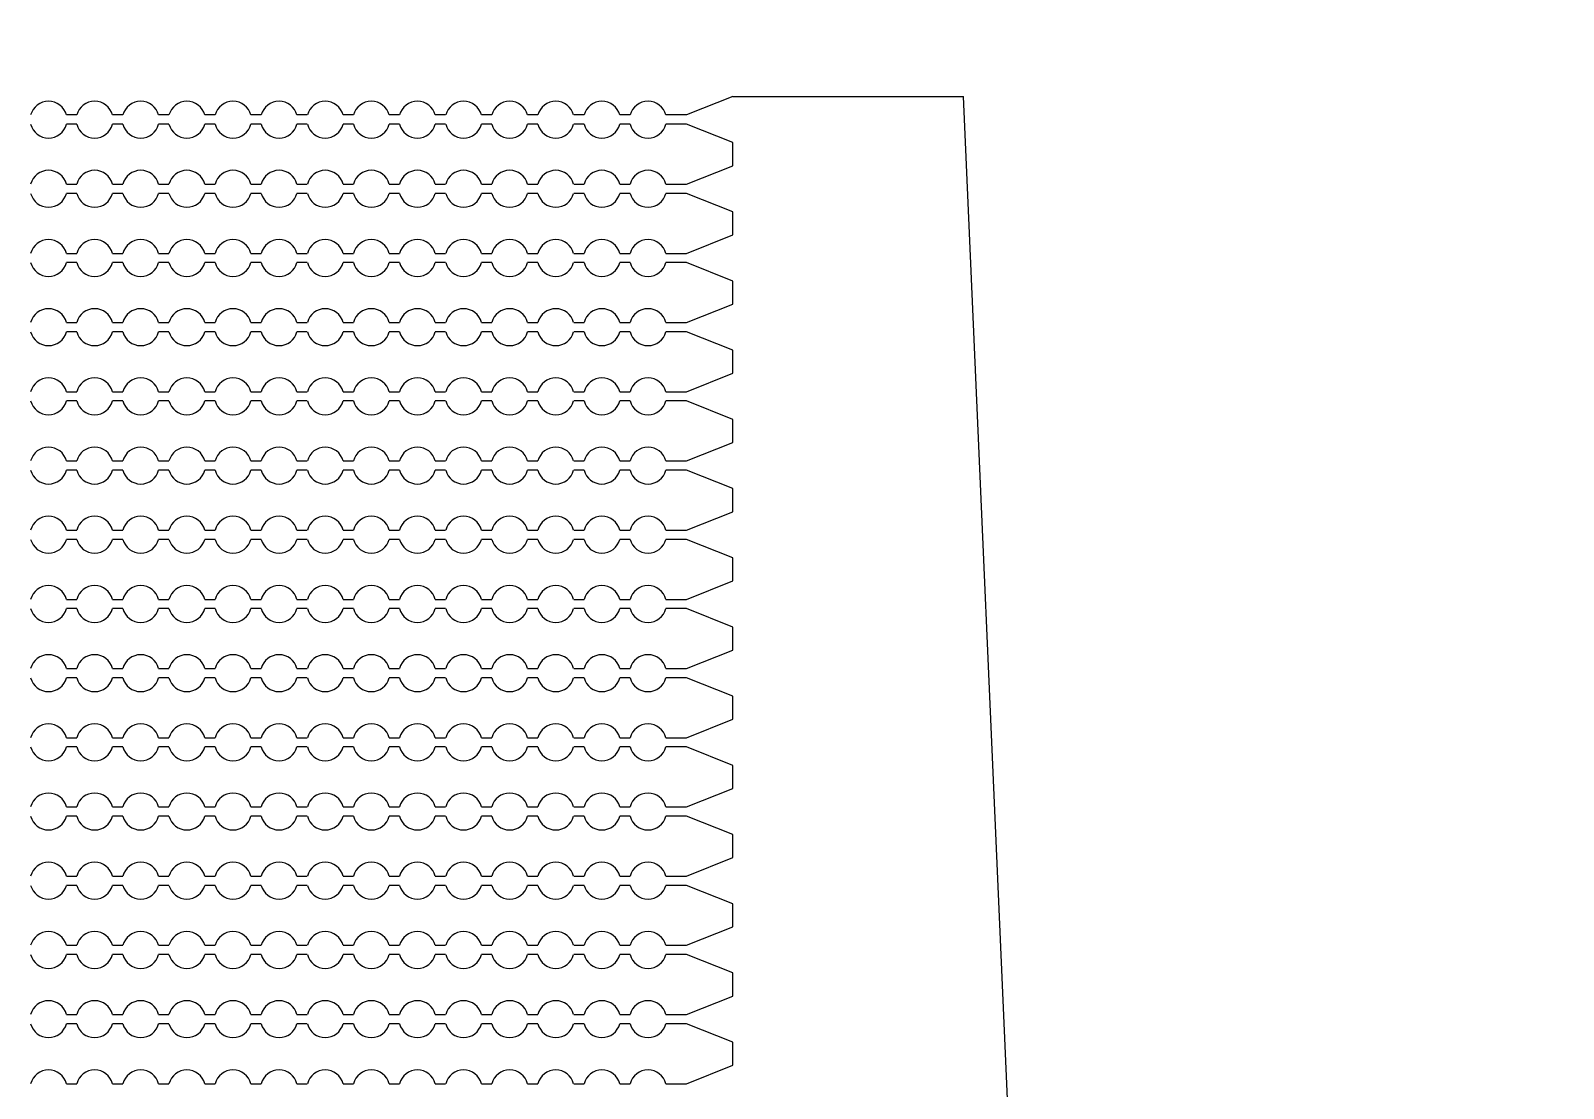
# Model space of a CAD drawing. Extents: x 4056 to 105656, y 4120 to 105720.
# Drawn here: x 35925 to 37587, y 35828 to 36974 of the extents above; entities that cross this region are included whole.
import ezdxf

# ---------------------------------------------------------------- set-up
doc = ezdxf.new("R2010")
doc.units = 13
doc.header["$MEASUREMENT"] = 0
doc.layers.add('Main Layer', color=7, linetype='Continuous', lineweight=0)

msp = doc.modelspace()

# ---------------------------------------------------------------- linework, layer by layer
for p, q in [((36686.4, 36903), (36636.4, 36883)), ((36686.4, 36903), (36936.4, 36903)), ((37136.4, 32353), (36936.4, 36903)), ((35975.1, 36883), (35963.9, 36883)), ((36025.1, 36883), (36013.9, 36883)), ((36075.1, 36883), (36063.9, 36883)), ((36125.1, 36883), (36113.9, 36883)), ((36175.1, 36883), (36163.9, 36883)), ((36225.1, 36883), (36213.9, 36883)), ((36275.1, 36883), (36263.9, 36883)), ((36325.1, 36883), (36313.9, 36883)), ((36375.1, 36883), (36363.9, 36883)), ((36425.1, 36883), (36413.9, 36883)), ((36475.1, 36883), (36463.9, 36883)), ((36525.1, 36883), (36513.9, 36883)), ((36575.1, 36883), (36563.9, 36883)), ((36625.1, 36883), (36613.9, 36883)), ((36636.4, 36883), (36625.1, 36883)), ((35975.1, 36873), (35963.9, 36873)), ((36025.1, 36873), (36013.9, 36873)), ((36075.1, 36873), (36063.9, 36873)), ((36125.1, 36873), (36113.9, 36873)), ((36175.1, 36873), (36163.9, 36873)), ((36225.1, 36873), (36213.9, 36873)), ((36275.1, 36873), (36263.9, 36873)), ((36325.1, 36873), (36313.9, 36873)), ((36375.1, 36873), (36363.9, 36873)), ((36425.1, 36873), (36413.9, 36873)), ((36475.1, 36873), (36463.9, 36873)), ((36525.1, 36873), (36513.9, 36873)), ((36575.1, 36873), (36563.9, 36873)), ((36625.1, 36873), (36613.9, 36873)), ((36636.4, 36873), (36625.1, 36873)), ((36686.4, 36853), (36636.4, 36873)), ((36686.4, 36828), (36686.4, 36853)), ((36636.4, 36808), (36686.4, 36828)), ((35963.9, 36808), (35975.1, 36808)), ((35975.1, 36798), (35963.9, 36798)), ((36013.9, 36808), (36025.1, 36808)), ((36025.1, 36798), (36013.9, 36798)), ((36063.9, 36808), (36075.1, 36808)), ((36075.1, 36798), (36063.9, 36798)), ((36113.9, 36808), (36125.1, 36808)), ((36125.1, 36798), (36113.9, 36798)), ((36163.9, 36808), (36175.1, 36808)), ((36175.1, 36798), (36163.9, 36798)), ((36213.9, 36808), (36225.1, 36808)), ((36225.1, 36798), (36213.9, 36798)), ((36263.9, 36808), (36275.1, 36808)), ((36275.1, 36798), (36263.9, 36798)), ((36313.9, 36808), (36325.1, 36808)), ((36325.1, 36798), (36313.9, 36798)), ((36363.9, 36808), (36375.1, 36808)), ((36375.1, 36798), (36363.9, 36798)), ((36413.9, 36808), (36425.1, 36808)), ((36425.1, 36798), (36413.9, 36798)), ((36463.9, 36808), (36475.1, 36808)), ((36475.1, 36798), (36463.9, 36798)), ((36513.9, 36808), (36525.1, 36808)), ((36525.1, 36798), (36513.9, 36798)), ((36563.9, 36808), (36575.1, 36808)), ((36575.1, 36798), (36563.9, 36798)), ((36613.9, 36808), (36625.1, 36808)), ((36625.1, 36798), (36613.9, 36798)), ((36625.1, 36808), (36636.4, 36808)), ((36636.4, 36798), (36625.1, 36798)), ((36686.4, 36778), (36636.4, 36798)), ((36686.4, 36753), (36686.4, 36778)), ((36636.4, 36733), (36686.4, 36753)), ((35963.9, 36733), (35975.1, 36733)), ((36013.9, 36733), (36025.1, 36733)), ((36063.9, 36733), (36075.1, 36733)), ((36113.9, 36733), (36125.1, 36733)), ((36163.9, 36733), (36175.1, 36733)), ((36213.9, 36733), (36225.1, 36733)), ((36263.9, 36733), (36275.1, 36733)), ((36313.9, 36733), (36325.1, 36733)), ((36363.9, 36733), (36375.1, 36733)), ((36413.9, 36733), (36425.1, 36733)), ((36463.9, 36733), (36475.1, 36733)), ((36513.9, 36733), (36525.1, 36733)), ((36563.9, 36733), (36575.1, 36733)), ((36613.9, 36733), (36625.1, 36733)), ((36625.1, 36733), (36636.4, 36733)), ((35975.1, 36723), (35963.9, 36723)), ((36025.1, 36723), (36013.9, 36723)), ((36075.1, 36723), (36063.9, 36723)), ((36125.1, 36723), (36113.9, 36723)), ((36175.1, 36723), (36163.9, 36723)), ((36225.1, 36723), (36213.9, 36723)), ((36275.1, 36723), (36263.9, 36723)), ((36325.1, 36723), (36313.9, 36723)), ((36375.1, 36723), (36363.9, 36723)), ((36425.1, 36723), (36413.9, 36723)), ((36475.1, 36723), (36463.9, 36723)), ((36525.1, 36723), (36513.9, 36723)), ((36575.1, 36723), (36563.9, 36723)), ((36625.1, 36723), (36613.9, 36723)), ((36636.4, 36723), (36625.1, 36723)), ((36686.4, 36703), (36636.4, 36723)), ((36686.4, 36678), (36686.4, 36703)), ((36636.4, 36658), (36686.4, 36678)), ((35963.9, 36658), (35975.1, 36658)), ((35975.1, 36648), (35963.9, 36648)), ((36013.9, 36658), (36025.1, 36658)), ((36025.1, 36648), (36013.9, 36648)), ((36063.9, 36658), (36075.1, 36658)), ((36075.1, 36648), (36063.9, 36648)), ((36113.9, 36658), (36125.1, 36658)), ((36125.1, 36648), (36113.9, 36648)), ((36163.9, 36658), (36175.1, 36658)), ((36175.1, 36648), (36163.9, 36648)), ((36213.9, 36658), (36225.1, 36658)), ((36225.1, 36648), (36213.9, 36648)), ((36263.9, 36658), (36275.1, 36658)), ((36275.1, 36648), (36263.9, 36648)), ((36313.9, 36658), (36325.1, 36658)), ((36325.1, 36648), (36313.9, 36648)), ((36363.9, 36658), (36375.1, 36658)), ((36375.1, 36648), (36363.9, 36648)), ((36413.9, 36658), (36425.1, 36658)), ((36425.1, 36648), (36413.9, 36648)), ((36463.9, 36658), (36475.1, 36658)), ((36475.1, 36648), (36463.9, 36648)), ((36513.9, 36658), (36525.1, 36658)), ((36525.1, 36648), (36513.9, 36648)), ((36563.9, 36658), (36575.1, 36658)), ((36575.1, 36648), (36563.9, 36648)), ((36613.9, 36658), (36625.1, 36658)), ((36625.1, 36648), (36613.9, 36648)), ((36625.1, 36658), (36636.4, 36658)), ((36636.4, 36648), (36625.1, 36648)), ((36686.4, 36628), (36636.4, 36648)), ((36686.4, 36603), (36686.4, 36628)), ((36636.4, 36583), (36686.4, 36603)), ((35963.9, 36583), (35975.1, 36583)), ((36013.9, 36583), (36025.1, 36583)), ((36063.9, 36583), (36075.1, 36583)), ((36113.9, 36583), (36125.1, 36583)), ((36163.9, 36583), (36175.1, 36583)), ((36213.9, 36583), (36225.1, 36583)), ((36263.9, 36583), (36275.1, 36583)), ((36313.9, 36583), (36325.1, 36583)), ((36363.9, 36583), (36375.1, 36583)), ((36413.9, 36583), (36425.1, 36583)), ((36463.9, 36583), (36475.1, 36583)), ((36513.9, 36583), (36525.1, 36583)), ((36563.9, 36583), (36575.1, 36583)), ((36613.9, 36583), (36625.1, 36583)), ((36625.1, 36583), (36636.4, 36583)), ((35975.1, 36573), (35963.9, 36573)), ((36025.1, 36573), (36013.9, 36573)), ((36075.1, 36573), (36063.9, 36573)), ((36125.1, 36573), (36113.9, 36573)), ((36175.1, 36573), (36163.9, 36573)), ((36225.1, 36573), (36213.9, 36573)), ((36275.1, 36573), (36263.9, 36573)), ((36325.1, 36573), (36313.9, 36573)), ((36375.1, 36573), (36363.9, 36573)), ((36425.1, 36573), (36413.9, 36573)), ((36475.1, 36573), (36463.9, 36573)), ((36525.1, 36573), (36513.9, 36573)), ((36575.1, 36573), (36563.9, 36573)), ((36625.1, 36573), (36613.9, 36573)), ((36636.4, 36573), (36625.1, 36573)), ((36686.4, 36553), (36636.4, 36573)), ((36686.4, 36528), (36686.4, 36553)), ((36636.4, 36508), (36686.4, 36528)), ((35963.9, 36508), (35975.1, 36508)), ((35975.1, 36498), (35963.9, 36498)), ((36013.9, 36508), (36025.1, 36508)), ((36025.1, 36498), (36013.9, 36498)), ((36063.9, 36508), (36075.1, 36508)), ((36075.1, 36498), (36063.9, 36498)), ((36113.9, 36508), (36125.1, 36508)), ((36125.1, 36498), (36113.9, 36498)), ((36163.9, 36508), (36175.1, 36508)), ((36175.1, 36498), (36163.9, 36498)), ((36213.9, 36508), (36225.1, 36508)), ((36225.1, 36498), (36213.9, 36498)), ((36263.9, 36508), (36275.1, 36508)), ((36275.1, 36498), (36263.9, 36498)), ((36313.9, 36508), (36325.1, 36508)), ((36325.1, 36498), (36313.9, 36498)), ((36363.9, 36508), (36375.1, 36508)), ((36375.1, 36498), (36363.9, 36498)), ((36413.9, 36508), (36425.1, 36508)), ((36425.1, 36498), (36413.9, 36498)), ((36463.9, 36508), (36475.1, 36508)), ((36475.1, 36498), (36463.9, 36498)), ((36513.9, 36508), (36525.1, 36508)), ((36525.1, 36498), (36513.9, 36498)), ((36563.9, 36508), (36575.1, 36508)), ((36575.1, 36498), (36563.9, 36498)), ((36613.9, 36508), (36625.1, 36508)), ((36625.1, 36498), (36613.9, 36498)), ((36625.1, 36508), (36636.4, 36508)), ((36636.4, 36498), (36625.1, 36498)), ((36686.4, 36478), (36636.4, 36498)), ((36686.4, 36453), (36686.4, 36478)), ((36636.4, 36433), (36686.4, 36453)), ((35963.9, 36433), (35975.1, 36433)), ((36013.9, 36433), (36025.1, 36433)), ((36063.9, 36433), (36075.1, 36433)), ((36113.9, 36433), (36125.1, 36433)), ((36163.9, 36433), (36175.1, 36433)), ((36213.9, 36433), (36225.1, 36433)), ((36263.9, 36433), (36275.1, 36433)), ((36313.9, 36433), (36325.1, 36433)), ((36363.9, 36433), (36375.1, 36433)), ((36413.9, 36433), (36425.1, 36433)), ((36463.9, 36433), (36475.1, 36433)), ((36513.9, 36433), (36525.1, 36433)), ((36563.9, 36433), (36575.1, 36433)), ((36613.9, 36433), (36625.1, 36433)), ((36625.1, 36433), (36636.4, 36433)), ((35975.1, 36423), (35963.9, 36423)), ((36025.1, 36423), (36013.9, 36423)), ((36075.1, 36423), (36063.9, 36423)), ((36125.1, 36423), (36113.9, 36423)), ((36175.1, 36423), (36163.9, 36423)), ((36225.1, 36423), (36213.9, 36423)), ((36275.1, 36423), (36263.9, 36423)), ((36325.1, 36423), (36313.9, 36423)), ((36375.1, 36423), (36363.9, 36423)), ((36425.1, 36423), (36413.9, 36423)), ((36475.1, 36423), (36463.9, 36423)), ((36525.1, 36423), (36513.9, 36423)), ((36575.1, 36423), (36563.9, 36423)), ((36625.1, 36423), (36613.9, 36423)), ((36636.4, 36423), (36625.1, 36423)), ((36686.4, 36403), (36636.4, 36423)), ((36686.4, 36378), (36686.4, 36403)), ((36636.4, 36358), (36686.4, 36378)), ((35963.9, 36358), (35975.1, 36358)), ((35975.1, 36348), (35963.9, 36348)), ((36013.9, 36358), (36025.1, 36358)), ((36025.1, 36348), (36013.9, 36348)), ((36063.9, 36358), (36075.1, 36358)), ((36075.1, 36348), (36063.9, 36348)), ((36113.9, 36358), (36125.1, 36358)), ((36125.1, 36348), (36113.9, 36348)), ((36163.9, 36358), (36175.1, 36358)), ((36175.1, 36348), (36163.9, 36348)), ((36213.9, 36358), (36225.1, 36358)), ((36225.1, 36348), (36213.9, 36348)), ((36263.9, 36358), (36275.1, 36358)), ((36275.1, 36348), (36263.9, 36348)), ((36313.9, 36358), (36325.1, 36358)), ((36325.1, 36348), (36313.9, 36348)), ((36363.9, 36358), (36375.1, 36358)), ((36375.1, 36348), (36363.9, 36348)), ((36413.9, 36358), (36425.1, 36358)), ((36425.1, 36348), (36413.9, 36348)), ((36463.9, 36358), (36475.1, 36358)), ((36475.1, 36348), (36463.9, 36348)), ((36513.9, 36358), (36525.1, 36358)), ((36525.1, 36348), (36513.9, 36348)), ((36563.9, 36358), (36575.1, 36358)), ((36575.1, 36348), (36563.9, 36348)), ((36613.9, 36358), (36625.1, 36358)), ((36625.1, 36348), (36613.9, 36348)), ((36625.1, 36358), (36636.4, 36358)), ((36636.4, 36348), (36625.1, 36348)), ((36686.4, 36328), (36636.4, 36348)), ((36686.4, 36303), (36686.4, 36328)), ((36636.4, 36283), (36686.4, 36303)), ((35963.9, 36283), (35975.1, 36283)), ((36013.9, 36283), (36025.1, 36283)), ((36063.9, 36283), (36075.1, 36283)), ((36113.9, 36283), (36125.1, 36283)), ((36163.9, 36283), (36175.1, 36283)), ((36213.9, 36283), (36225.1, 36283)), ((36263.9, 36283), (36275.1, 36283)), ((36313.9, 36283), (36325.1, 36283)), ((36363.9, 36283), (36375.1, 36283)), ((36413.9, 36283), (36425.1, 36283)), ((36463.9, 36283), (36475.1, 36283)), ((36513.9, 36283), (36525.1, 36283)), ((36563.9, 36283), (36575.1, 36283)), ((36613.9, 36283), (36625.1, 36283)), ((36625.1, 36283), (36636.4, 36283)), ((35975.1, 36273), (35963.9, 36273)), ((36025.1, 36273), (36013.9, 36273)), ((36075.1, 36273), (36063.9, 36273)), ((36125.1, 36273), (36113.9, 36273)), ((36175.1, 36273), (36163.9, 36273)), ((36225.1, 36273), (36213.9, 36273)), ((36275.1, 36273), (36263.9, 36273)), ((36325.1, 36273), (36313.9, 36273)), ((36375.1, 36273), (36363.9, 36273)), ((36425.1, 36273), (36413.9, 36273)), ((36475.1, 36273), (36463.9, 36273)), ((36525.1, 36273), (36513.9, 36273)), ((36575.1, 36273), (36563.9, 36273)), ((36625.1, 36273), (36613.9, 36273)), ((36636.4, 36273), (36625.1, 36273)), ((36686.4, 36253), (36636.4, 36273)), ((36686.4, 36228), (36686.4, 36253)), ((36636.4, 36208), (36686.4, 36228)), ((35963.9, 36208), (35975.1, 36208)), ((35975.1, 36198), (35963.9, 36198)), ((36013.9, 36208), (36025.1, 36208)), ((36025.1, 36198), (36013.9, 36198)), ((36063.9, 36208), (36075.1, 36208)), ((36075.1, 36198), (36063.9, 36198)), ((36113.9, 36208), (36125.1, 36208)), ((36125.1, 36198), (36113.9, 36198)), ((36163.9, 36208), (36175.1, 36208)), ((36175.1, 36198), (36163.9, 36198)), ((36213.9, 36208), (36225.1, 36208)), ((36225.1, 36198), (36213.9, 36198)), ((36263.9, 36208), (36275.1, 36208)), ((36275.1, 36198), (36263.9, 36198)), ((36313.9, 36208), (36325.1, 36208)), ((36325.1, 36198), (36313.9, 36198)), ((36363.9, 36208), (36375.1, 36208)), ((36375.1, 36198), (36363.9, 36198)), ((36413.9, 36208), (36425.1, 36208)), ((36425.1, 36198), (36413.9, 36198)), ((36463.9, 36208), (36475.1, 36208)), ((36475.1, 36198), (36463.9, 36198)), ((36513.9, 36208), (36525.1, 36208)), ((36525.1, 36198), (36513.9, 36198)), ((36563.9, 36208), (36575.1, 36208)), ((36575.1, 36198), (36563.9, 36198)), ((36613.9, 36208), (36625.1, 36208)), ((36625.1, 36198), (36613.9, 36198)), ((36625.1, 36208), (36636.4, 36208)), ((36636.4, 36198), (36625.1, 36198)), ((36686.4, 36178), (36636.4, 36198)), ((36686.4, 36153), (36686.4, 36178)), ((36636.4, 36133), (36686.4, 36153)), ((35963.9, 36133), (35975.1, 36133)), ((36013.9, 36133), (36025.1, 36133)), ((36063.9, 36133), (36075.1, 36133)), ((36113.9, 36133), (36125.1, 36133)), ((36163.9, 36133), (36175.1, 36133)), ((36213.9, 36133), (36225.1, 36133)), ((36263.9, 36133), (36275.1, 36133)), ((36313.9, 36133), (36325.1, 36133)), ((36363.9, 36133), (36375.1, 36133)), ((36413.9, 36133), (36425.1, 36133)), ((36463.9, 36133), (36475.1, 36133)), ((36513.9, 36133), (36525.1, 36133)), ((36563.9, 36133), (36575.1, 36133)), ((36613.9, 36133), (36625.1, 36133)), ((36625.1, 36133), (36636.4, 36133)), ((35975.1, 36123), (35963.9, 36123)), ((36025.1, 36123), (36013.9, 36123)), ((36075.1, 36123), (36063.9, 36123)), ((36125.1, 36123), (36113.9, 36123)), ((36175.1, 36123), (36163.9, 36123)), ((36225.1, 36123), (36213.9, 36123)), ((36275.1, 36123), (36263.9, 36123)), ((36325.1, 36123), (36313.9, 36123)), ((36375.1, 36123), (36363.9, 36123)), ((36425.1, 36123), (36413.9, 36123)), ((36475.1, 36123), (36463.9, 36123)), ((36525.1, 36123), (36513.9, 36123)), ((36575.1, 36123), (36563.9, 36123)), ((36625.1, 36123), (36613.9, 36123)), ((36636.4, 36123), (36625.1, 36123)), ((36686.4, 36103), (36636.4, 36123)), ((36686.4, 36078), (36686.4, 36103)), ((36636.4, 36058), (36686.4, 36078)), ((35963.9, 36058), (35975.1, 36058)), ((35975.1, 36048), (35963.9, 36048)), ((36013.9, 36058), (36025.1, 36058)), ((36025.1, 36048), (36013.9, 36048)), ((36063.9, 36058), (36075.1, 36058)), ((36075.1, 36048), (36063.9, 36048)), ((36113.9, 36058), (36125.1, 36058)), ((36125.1, 36048), (36113.9, 36048)), ((36163.9, 36058), (36175.1, 36058)), ((36175.1, 36048), (36163.9, 36048)), ((36213.9, 36058), (36225.1, 36058)), ((36225.1, 36048), (36213.9, 36048)), ((36263.9, 36058), (36275.1, 36058)), ((36275.1, 36048), (36263.9, 36048)), ((36313.9, 36058), (36325.1, 36058)), ((36325.1, 36048), (36313.9, 36048)), ((36363.9, 36058), (36375.1, 36058)), ((36375.1, 36048), (36363.9, 36048)), ((36413.9, 36058), (36425.1, 36058)), ((36425.1, 36048), (36413.9, 36048)), ((36463.9, 36058), (36475.1, 36058)), ((36475.1, 36048), (36463.9, 36048)), ((36513.9, 36058), (36525.1, 36058)), ((36525.1, 36048), (36513.9, 36048)), ((36563.9, 36058), (36575.1, 36058)), ((36575.1, 36048), (36563.9, 36048)), ((36613.9, 36058), (36625.1, 36058)), ((36625.1, 36048), (36613.9, 36048)), ((36625.1, 36058), (36636.4, 36058)), ((36636.4, 36048), (36625.1, 36048)), ((36686.4, 36028), (36636.4, 36048)), ((36686.4, 36003), (36686.4, 36028)), ((36636.4, 35983), (36686.4, 36003)), ((35963.9, 35983), (35975.1, 35983)), ((36013.9, 35983), (36025.1, 35983)), ((36063.9, 35983), (36075.1, 35983)), ((36113.9, 35983), (36125.1, 35983)), ((36163.9, 35983), (36175.1, 35983)), ((36213.9, 35983), (36225.1, 35983)), ((36263.9, 35983), (36275.1, 35983)), ((36313.9, 35983), (36325.1, 35983)), ((36363.9, 35983), (36375.1, 35983)), ((36413.9, 35983), (36425.1, 35983)), ((36463.9, 35983), (36475.1, 35983)), ((36513.9, 35983), (36525.1, 35983)), ((36563.9, 35983), (36575.1, 35983)), ((36613.9, 35983), (36625.1, 35983)), ((36625.1, 35983), (36636.4, 35983)), ((35975.1, 35973), (35963.9, 35973)), ((36025.1, 35973), (36013.9, 35973)), ((36075.1, 35973), (36063.9, 35973)), ((36125.1, 35973), (36113.9, 35973)), ((36175.1, 35973), (36163.9, 35973)), ((36225.1, 35973), (36213.9, 35973)), ((36275.1, 35973), (36263.9, 35973)), ((36325.1, 35973), (36313.9, 35973)), ((36375.1, 35973), (36363.9, 35973)), ((36425.1, 35973), (36413.9, 35973)), ((36475.1, 35973), (36463.9, 35973)), ((36525.1, 35973), (36513.9, 35973)), ((36575.1, 35973), (36563.9, 35973)), ((36625.1, 35973), (36613.9, 35973)), ((36636.4, 35973), (36625.1, 35973)), ((36686.4, 35953), (36636.4, 35973)), ((36686.4, 35928), (36686.4, 35953)), ((36636.4, 35908), (36686.4, 35928)), ((35963.9, 35908), (35975.1, 35908)), ((35975.1, 35898), (35963.9, 35898)), ((36013.9, 35908), (36025.1, 35908)), ((36025.1, 35898), (36013.9, 35898)), ((36063.9, 35908), (36075.1, 35908)), ((36075.1, 35898), (36063.9, 35898)), ((36113.9, 35908), (36125.1, 35908)), ((36125.1, 35898), (36113.9, 35898)), ((36163.9, 35908), (36175.1, 35908)), ((36175.1, 35898), (36163.9, 35898)), ((36213.9, 35908), (36225.1, 35908)), ((36225.1, 35898), (36213.9, 35898)), ((36263.9, 35908), (36275.1, 35908)), ((36275.1, 35898), (36263.9, 35898)), ((36313.9, 35908), (36325.1, 35908)), ((36325.1, 35898), (36313.9, 35898)), ((36363.9, 35908), (36375.1, 35908)), ((36375.1, 35898), (36363.9, 35898)), ((36413.9, 35908), (36425.1, 35908)), ((36425.1, 35898), (36413.9, 35898)), ((36463.9, 35908), (36475.1, 35908)), ((36475.1, 35898), (36463.9, 35898)), ((36513.9, 35908), (36525.1, 35908)), ((36525.1, 35898), (36513.9, 35898)), ((36563.9, 35908), (36575.1, 35908)), ((36575.1, 35898), (36563.9, 35898)), ((36613.9, 35908), (36625.1, 35908)), ((36625.1, 35898), (36613.9, 35898)), ((36625.1, 35908), (36636.4, 35908)), ((36636.4, 35898), (36625.1, 35898)), ((36686.4, 35878), (36636.4, 35898)), ((36686.4, 35853), (36686.4, 35878)), ((36636.4, 35833), (36686.4, 35853)), ((35963.9, 35833), (35975.1, 35833)), ((36013.9, 35833), (36025.1, 35833)), ((36063.9, 35833), (36075.1, 35833)), ((36113.9, 35833), (36125.1, 35833)), ((36163.9, 35833), (36175.1, 35833)), ((36213.9, 35833), (36225.1, 35833)), ((36263.9, 35833), (36275.1, 35833)), ((36313.9, 35833), (36325.1, 35833)), ((36363.9, 35833), (36375.1, 35833)), ((36413.9, 35833), (36425.1, 35833)), ((36463.9, 35833), (36475.1, 35833)), ((36513.9, 35833), (36525.1, 35833)), ((36563.9, 35833), (36575.1, 35833)), ((36613.9, 35833), (36625.1, 35833)), ((36625.1, 35833), (36636.4, 35833))]:
    msp.add_line(p, q)
for centre, start, end in [((35944.5, 36878), 14.4775, 165.5225), ((35994.5, 36878), 14.4775, 165.5225), ((36044.5, 36878), 14.4775, 165.5225), ((36094.5, 36878), 14.4775, 165.5225), ((36144.5, 36878), 14.4775, 165.5225), ((36194.5, 36878), 14.4775, 165.5225), ((36244.5, 36878), 14.4775, 165.5225), ((36294.5, 36878), 14.4775, 165.5225), ((36344.5, 36878), 14.4775, 165.5225), ((36394.5, 36878), 14.4775, 165.5225), ((36444.5, 36878), 14.4775, 165.5225), ((36494.5, 36878), 14.4775, 165.5225), ((36544.5, 36878), 14.4775, 165.5225), ((36594.5, 36878), 14.4775, 165.5225), ((35944.5, 36878), 194.4775, 345.5225), ((35994.5, 36878), 194.4775, 345.5225), ((36044.5, 36878), 194.4775, 345.5225), ((36094.5, 36878), 194.4775, 345.5225), ((36144.5, 36878), 194.4775, 345.5225), ((36194.5, 36878), 194.4775, 345.5225), ((36244.5, 36878), 194.4775, 345.5225), ((36294.5, 36878), 194.4775, 345.5225), ((36344.5, 36878), 194.4775, 345.5225), ((36394.5, 36878), 194.4775, 345.5225), ((36444.5, 36878), 194.4775, 345.5225), ((36494.5, 36878), 194.4775, 345.5225), ((36544.5, 36878), 194.4775, 345.5225), ((36594.5, 36878), 194.4775, 345.5225), ((35944.5, 36803), 14.4775, 165.5225), ((35994.5, 36803), 14.4775, 165.5225), ((36044.5, 36803), 14.4775, 165.5225), ((36094.5, 36803), 14.4775, 165.5225), ((36144.5, 36803), 14.4775, 165.5225), ((36194.5, 36803), 14.4775, 165.5225), ((36244.5, 36803), 14.4775, 165.5225), ((36294.5, 36803), 14.4775, 165.5225), ((36344.5, 36803), 14.4775, 165.5225), ((36394.5, 36803), 14.4775, 165.5225), ((36444.5, 36803), 14.4775, 165.5225), ((36494.5, 36803), 14.4775, 165.5225), ((36544.5, 36803), 14.4775, 165.5225), ((36594.5, 36803), 14.4775, 165.5225), ((35944.5, 36803), 194.4775, 345.5225), ((35994.5, 36803), 194.4775, 345.5225), ((36044.5, 36803), 194.4775, 345.5225), ((36094.5, 36803), 194.4775, 345.5225), ((36144.5, 36803), 194.4775, 345.5225), ((36194.5, 36803), 194.4775, 345.5225), ((36244.5, 36803), 194.4775, 345.5225), ((36294.5, 36803), 194.4775, 345.5225), ((36344.5, 36803), 194.4775, 345.5225), ((36394.5, 36803), 194.4775, 345.5225), ((36444.5, 36803), 194.4775, 345.5225), ((36494.5, 36803), 194.4775, 345.5225), ((36544.5, 36803), 194.4775, 345.5225), ((36594.5, 36803), 194.4775, 345.5225), ((35944.5, 36728), 14.4775, 165.5225), ((35994.5, 36728), 14.4775, 165.5225), ((36044.5, 36728), 14.4775, 165.5225), ((36094.5, 36728), 14.4775, 165.5225), ((36144.5, 36728), 14.4775, 165.5225), ((36194.5, 36728), 14.4775, 165.5225), ((36244.5, 36728), 14.4775, 165.5225), ((36294.5, 36728), 14.4775, 165.5225), ((36344.5, 36728), 14.4775, 165.5225), ((36394.5, 36728), 14.4775, 165.5225), ((36444.5, 36728), 14.4775, 165.5225), ((36494.5, 36728), 14.4775, 165.5225), ((36544.5, 36728), 14.4775, 165.5225), ((36594.5, 36728), 14.4775, 165.5225), ((35944.5, 36728), 194.4775, 345.5225), ((35994.5, 36728), 194.4775, 345.5225), ((36044.5, 36728), 194.4775, 345.5225), ((36094.5, 36728), 194.4775, 345.5225), ((36144.5, 36728), 194.4775, 345.5225), ((36194.5, 36728), 194.4775, 345.5225), ((36244.5, 36728), 194.4775, 345.5225), ((36294.5, 36728), 194.4775, 345.5225), ((36344.5, 36728), 194.4775, 345.5225), ((36394.5, 36728), 194.4775, 345.5225), ((36444.5, 36728), 194.4775, 345.5225), ((36494.5, 36728), 194.4775, 345.5225), ((36544.5, 36728), 194.4775, 345.5225), ((36594.5, 36728), 194.4775, 345.5225), ((35944.5, 36653), 14.4775, 165.5225), ((35994.5, 36653), 14.4775, 165.5225), ((36044.5, 36653), 14.4775, 165.5225), ((36094.5, 36653), 14.4775, 165.5225), ((36144.5, 36653), 14.4775, 165.5225), ((36194.5, 36653), 14.4775, 165.5225), ((36244.5, 36653), 14.4775, 165.5225), ((36294.5, 36653), 14.4775, 165.5225), ((36344.5, 36653), 14.4775, 165.5225), ((36394.5, 36653), 14.4775, 165.5225), ((36444.5, 36653), 14.4775, 165.5225), ((36494.5, 36653), 14.4775, 165.5225), ((36544.5, 36653), 14.4775, 165.5225), ((36594.5, 36653), 14.4775, 165.5225), ((35944.5, 36653), 194.4775, 345.5225), ((35994.5, 36653), 194.4775, 345.5225), ((36044.5, 36653), 194.4775, 345.5225), ((36094.5, 36653), 194.4775, 345.5225), ((36144.5, 36653), 194.4775, 345.5225), ((36194.5, 36653), 194.4775, 345.5225), ((36244.5, 36653), 194.4775, 345.5225), ((36294.5, 36653), 194.4775, 345.5225), ((36344.5, 36653), 194.4775, 345.5225), ((36394.5, 36653), 194.4775, 345.5225), ((36444.5, 36653), 194.4775, 345.5225), ((36494.5, 36653), 194.4775, 345.5225), ((36544.5, 36653), 194.4775, 345.5225), ((36594.5, 36653), 194.4775, 345.5225), ((35944.5, 36578), 14.4775, 165.5225), ((35994.5, 36578), 14.4775, 165.5225), ((36044.5, 36578), 14.4775, 165.5225), ((36094.5, 36578), 14.4775, 165.5225), ((36144.5, 36578), 14.4775, 165.5225), ((36194.5, 36578), 14.4775, 165.5225), ((36244.5, 36578), 14.4775, 165.5225), ((36294.5, 36578), 14.4775, 165.5225), ((36344.5, 36578), 14.4775, 165.5225), ((36394.5, 36578), 14.4775, 165.5225), ((36444.5, 36578), 14.4775, 165.5225), ((36494.5, 36578), 14.4775, 165.5225), ((36544.5, 36578), 14.4775, 165.5225), ((36594.5, 36578), 14.4775, 165.5225), ((35944.5, 36578), 194.4775, 345.5225), ((35994.5, 36578), 194.4775, 345.5225), ((36044.5, 36578), 194.4775, 345.5225), ((36094.5, 36578), 194.4775, 345.5225), ((36144.5, 36578), 194.4775, 345.5225), ((36194.5, 36578), 194.4775, 345.5225), ((36244.5, 36578), 194.4775, 345.5225), ((36294.5, 36578), 194.4775, 345.5225), ((36344.5, 36578), 194.4775, 345.5225), ((36394.5, 36578), 194.4775, 345.5225), ((36444.5, 36578), 194.4775, 345.5225), ((36494.5, 36578), 194.4775, 345.5225), ((36544.5, 36578), 194.4775, 345.5225), ((36594.5, 36578), 194.4775, 345.5225), ((35944.5, 36503), 14.4775, 165.5225), ((35994.5, 36503), 14.4775, 165.5225), ((36044.5, 36503), 14.4775, 165.5225), ((36094.5, 36503), 14.4775, 165.5225), ((36144.5, 36503), 14.4775, 165.5225), ((36194.5, 36503), 14.4775, 165.5225), ((36244.5, 36503), 14.4775, 165.5225), ((36294.5, 36503), 14.4775, 165.5225), ((36344.5, 36503), 14.4775, 165.5225), ((36394.5, 36503), 14.4775, 165.5225), ((36444.5, 36503), 14.4775, 165.5225), ((36494.5, 36503), 14.4775, 165.5225), ((36544.5, 36503), 14.4775, 165.5225), ((36594.5, 36503), 14.4775, 165.5225), ((35944.5, 36503), 194.4775, 345.5225), ((35994.5, 36503), 194.4775, 345.5225), ((36044.5, 36503), 194.4775, 345.5225), ((36094.5, 36503), 194.4775, 345.5225), ((36144.5, 36503), 194.4775, 345.5225), ((36194.5, 36503), 194.4775, 345.5225), ((36244.5, 36503), 194.4775, 345.5225), ((36294.5, 36503), 194.4775, 345.5225), ((36344.5, 36503), 194.4775, 345.5225), ((36394.5, 36503), 194.4775, 345.5225), ((36444.5, 36503), 194.4775, 345.5225), ((36494.5, 36503), 194.4775, 345.5225), ((36544.5, 36503), 194.4775, 345.5225), ((36594.5, 36503), 194.4775, 345.5225), ((35944.5, 36428), 14.4775, 165.5225), ((35994.5, 36428), 14.4775, 165.5225), ((36044.5, 36428), 14.4775, 165.5225), ((36094.5, 36428), 14.4775, 165.5225), ((36144.5, 36428), 14.4775, 165.5225), ((36194.5, 36428), 14.4775, 165.5225), ((36244.5, 36428), 14.4775, 165.5225), ((36294.5, 36428), 14.4775, 165.5225), ((36344.5, 36428), 14.4775, 165.5225), ((36394.5, 36428), 14.4775, 165.5225), ((36444.5, 36428), 14.4775, 165.5225), ((36494.5, 36428), 14.4775, 165.5225), ((36544.5, 36428), 14.4775, 165.5225), ((36594.5, 36428), 14.4775, 165.5225), ((35944.5, 36428), 194.4775, 345.5225), ((35994.5, 36428), 194.4775, 345.5225), ((36044.5, 36428), 194.4775, 345.5225), ((36094.5, 36428), 194.4775, 345.5225), ((36144.5, 36428), 194.4775, 345.5225), ((36194.5, 36428), 194.4775, 345.5225), ((36244.5, 36428), 194.4775, 345.5225), ((36294.5, 36428), 194.4775, 345.5225), ((36344.5, 36428), 194.4775, 345.5225), ((36394.5, 36428), 194.4775, 345.5225), ((36444.5, 36428), 194.4775, 345.5225), ((36494.5, 36428), 194.4775, 345.5225), ((36544.5, 36428), 194.4775, 345.5225), ((36594.5, 36428), 194.4775, 345.5225), ((35944.5, 36353), 14.4775, 165.5225), ((35994.5, 36353), 14.4775, 165.5225), ((36044.5, 36353), 14.4775, 165.5225), ((36094.5, 36353), 14.4775, 165.5225), ((36144.5, 36353), 14.4775, 165.5225), ((36194.5, 36353), 14.4775, 165.5225), ((36244.5, 36353), 14.4775, 165.5225), ((36294.5, 36353), 14.4775, 165.5225), ((36344.5, 36353), 14.4775, 165.5225), ((36394.5, 36353), 14.4775, 165.5225), ((36444.5, 36353), 14.4775, 165.5225), ((36494.5, 36353), 14.4775, 165.5225), ((36544.5, 36353), 14.4775, 165.5225), ((36594.5, 36353), 14.4775, 165.5225), ((35944.5, 36353), 194.4775, 345.5225), ((35994.5, 36353), 194.4775, 345.5225), ((36044.5, 36353), 194.4775, 345.5225), ((36094.5, 36353), 194.4775, 345.5225), ((36144.5, 36353), 194.4775, 345.5225), ((36194.5, 36353), 194.4775, 345.5225), ((36244.5, 36353), 194.4775, 345.5225), ((36294.5, 36353), 194.4775, 345.5225), ((36344.5, 36353), 194.4775, 345.5225), ((36394.5, 36353), 194.4775, 345.5225), ((36444.5, 36353), 194.4775, 345.5225), ((36494.5, 36353), 194.4775, 345.5225), ((36544.5, 36353), 194.4775, 345.5225), ((36594.5, 36353), 194.4775, 345.5225), ((35944.5, 36278), 14.4775, 165.5225), ((35994.5, 36278), 14.4775, 165.5225), ((36044.5, 36278), 14.4775, 165.5225), ((36094.5, 36278), 14.4775, 165.5225), ((36144.5, 36278), 14.4775, 165.5225), ((36194.5, 36278), 14.4775, 165.5225), ((36244.5, 36278), 14.4775, 165.5225), ((36294.5, 36278), 14.4775, 165.5225), ((36344.5, 36278), 14.4775, 165.5225), ((36394.5, 36278), 14.4775, 165.5225), ((36444.5, 36278), 14.4775, 165.5225), ((36494.5, 36278), 14.4775, 165.5225), ((36544.5, 36278), 14.4775, 165.5225), ((36594.5, 36278), 14.4775, 165.5225), ((35944.5, 36278), 194.4775, 345.5225), ((35994.5, 36278), 194.4775, 345.5225), ((36044.5, 36278), 194.4775, 345.5225), ((36094.5, 36278), 194.4775, 345.5225), ((36144.5, 36278), 194.4775, 345.5225), ((36194.5, 36278), 194.4775, 345.5225), ((36244.5, 36278), 194.4775, 345.5225), ((36294.5, 36278), 194.4775, 345.5225), ((36344.5, 36278), 194.4775, 345.5225), ((36394.5, 36278), 194.4775, 345.5225), ((36444.5, 36278), 194.4775, 345.5225), ((36494.5, 36278), 194.4775, 345.5225), ((36544.5, 36278), 194.4775, 345.5225), ((36594.5, 36278), 194.4775, 345.5225), ((35944.5, 36203), 14.4775, 165.5225), ((35994.5, 36203), 14.4775, 165.5225), ((36044.5, 36203), 14.4775, 165.5225), ((36094.5, 36203), 14.4775, 165.5225), ((36144.5, 36203), 14.4775, 165.5225), ((36194.5, 36203), 14.4775, 165.5225), ((36244.5, 36203), 14.4775, 165.5225), ((36294.5, 36203), 14.4775, 165.5225), ((36344.5, 36203), 14.4775, 165.5225), ((36394.5, 36203), 14.4775, 165.5225), ((36444.5, 36203), 14.4775, 165.5225), ((36494.5, 36203), 14.4775, 165.5225), ((36544.5, 36203), 14.4775, 165.5225), ((36594.5, 36203), 14.4775, 165.5225), ((35944.5, 36203), 194.4775, 345.5225), ((35994.5, 36203), 194.4775, 345.5225), ((36044.5, 36203), 194.4775, 345.5225), ((36094.5, 36203), 194.4775, 345.5225), ((36144.5, 36203), 194.4775, 345.5225), ((36194.5, 36203), 194.4775, 345.5225), ((36244.5, 36203), 194.4775, 345.5225), ((36294.5, 36203), 194.4775, 345.5225), ((36344.5, 36203), 194.4775, 345.5225), ((36394.5, 36203), 194.4775, 345.5225), ((36444.5, 36203), 194.4775, 345.5225), ((36494.5, 36203), 194.4775, 345.5225), ((36544.5, 36203), 194.4775, 345.5225), ((36594.5, 36203), 194.4775, 345.5225), ((35944.5, 36128), 14.4775, 165.5225), ((35994.5, 36128), 14.4775, 165.5225), ((36044.5, 36128), 14.4775, 165.5225), ((36094.5, 36128), 14.4775, 165.5225), ((36144.5, 36128), 14.4775, 165.5225), ((36194.5, 36128), 14.4775, 165.5225), ((36244.5, 36128), 14.4775, 165.5225), ((36294.5, 36128), 14.4775, 165.5225), ((36344.5, 36128), 14.4775, 165.5225), ((36394.5, 36128), 14.4775, 165.5225), ((36444.5, 36128), 14.4775, 165.5225), ((36494.5, 36128), 14.4775, 165.5225), ((36544.5, 36128), 14.4775, 165.5225), ((36594.5, 36128), 14.4775, 165.5225), ((35944.5, 36128), 194.4775, 345.5225), ((35994.5, 36128), 194.4775, 345.5225), ((36044.5, 36128), 194.4775, 345.5225), ((36094.5, 36128), 194.4775, 345.5225), ((36144.5, 36128), 194.4775, 345.5225), ((36194.5, 36128), 194.4775, 345.5225), ((36244.5, 36128), 194.4775, 345.5225), ((36294.5, 36128), 194.4775, 345.5225), ((36344.5, 36128), 194.4775, 345.5225), ((36394.5, 36128), 194.4775, 345.5225), ((36444.5, 36128), 194.4775, 345.5225), ((36494.5, 36128), 194.4775, 345.5225), ((36544.5, 36128), 194.4775, 345.5225), ((36594.5, 36128), 194.4775, 345.5225), ((35944.5, 36053), 14.4775, 165.5225), ((35994.5, 36053), 14.4775, 165.5225), ((36044.5, 36053), 14.4775, 165.5225), ((36094.5, 36053), 14.4775, 165.5225), ((36144.5, 36053), 14.4775, 165.5225), ((36194.5, 36053), 14.4775, 165.5225), ((36244.5, 36053), 14.4775, 165.5225), ((36294.5, 36053), 14.4775, 165.5225), ((36344.5, 36053), 14.4775, 165.5225), ((36394.5, 36053), 14.4775, 165.5225), ((36444.5, 36053), 14.4775, 165.5225), ((36494.5, 36053), 14.4775, 165.5225), ((36544.5, 36053), 14.4775, 165.5225), ((36594.5, 36053), 14.4775, 165.5225), ((35944.5, 36053), 194.4775, 345.5225), ((35994.5, 36053), 194.4775, 345.5225), ((36044.5, 36053), 194.4775, 345.5225), ((36094.5, 36053), 194.4775, 345.5225), ((36144.5, 36053), 194.4775, 345.5225), ((36194.5, 36053), 194.4775, 345.5225), ((36244.5, 36053), 194.4775, 345.5225), ((36294.5, 36053), 194.4775, 345.5225), ((36344.5, 36053), 194.4775, 345.5225), ((36394.5, 36053), 194.4775, 345.5225), ((36444.5, 36053), 194.4775, 345.5225), ((36494.5, 36053), 194.4775, 345.5225), ((36544.5, 36053), 194.4775, 345.5225), ((36594.5, 36053), 194.4775, 345.5225), ((35944.5, 35978), 14.4775, 165.5225), ((35994.5, 35978), 14.4775, 165.5225), ((36044.5, 35978), 14.4775, 165.5225), ((36094.5, 35978), 14.4775, 165.5225), ((36144.5, 35978), 14.4775, 165.5225), ((36194.5, 35978), 14.4775, 165.5225), ((36244.5, 35978), 14.4775, 165.5225), ((36294.5, 35978), 14.4775, 165.5225), ((36344.5, 35978), 14.4775, 165.5225), ((36394.5, 35978), 14.4775, 165.5225), ((36444.5, 35978), 14.4775, 165.5225), ((36494.5, 35978), 14.4775, 165.5225), ((36544.5, 35978), 14.4775, 165.5225), ((36594.5, 35978), 14.4775, 165.5225), ((35944.5, 35978), 194.4775, 345.5225), ((35994.5, 35978), 194.4775, 345.5225), ((36044.5, 35978), 194.4775, 345.5225), ((36094.5, 35978), 194.4775, 345.5225), ((36144.5, 35978), 194.4775, 345.5225), ((36194.5, 35978), 194.4775, 345.5225), ((36244.5, 35978), 194.4775, 345.5225), ((36294.5, 35978), 194.4775, 345.5225), ((36344.5, 35978), 194.4775, 345.5225), ((36394.5, 35978), 194.4775, 345.5225), ((36444.5, 35978), 194.4775, 345.5225), ((36494.5, 35978), 194.4775, 345.5225), ((36544.5, 35978), 194.4775, 345.5225), ((36594.5, 35978), 194.4775, 345.5225), ((35944.5, 35903), 14.4775, 165.5225), ((35994.5, 35903), 14.4775, 165.5225), ((36044.5, 35903), 14.4775, 165.5225), ((36094.5, 35903), 14.4775, 165.5225), ((36144.5, 35903), 14.4775, 165.5225), ((36194.5, 35903), 14.4775, 165.5225), ((36244.5, 35903), 14.4775, 165.5225), ((36294.5, 35903), 14.4775, 165.5225), ((36344.5, 35903), 14.4775, 165.5225), ((36394.5, 35903), 14.4775, 165.5225), ((36444.5, 35903), 14.4775, 165.5225), ((36494.5, 35903), 14.4775, 165.5225), ((36544.5, 35903), 14.4775, 165.5225), ((36594.5, 35903), 14.4775, 165.5225), ((35944.5, 35903), 194.4775, 345.5225), ((35994.5, 35903), 194.4775, 345.5225), ((36044.5, 35903), 194.4775, 345.5225), ((36094.5, 35903), 194.4775, 345.5225), ((36144.5, 35903), 194.4775, 345.5225), ((36194.5, 35903), 194.4775, 345.5225), ((36244.5, 35903), 194.4775, 345.5225), ((36294.5, 35903), 194.4775, 345.5225), ((36344.5, 35903), 194.4775, 345.5225), ((36394.5, 35903), 194.4775, 345.5225), ((36444.5, 35903), 194.4775, 345.5225), ((36494.5, 35903), 194.4775, 345.5225), ((36544.5, 35903), 194.4775, 345.5225), ((36594.5, 35903), 194.4775, 345.5225), ((35944.5, 35828), 14.4775, 165.5225), ((35994.5, 35828), 14.4775, 165.5225), ((36044.5, 35828), 14.4775, 165.5225), ((36094.5, 35828), 14.4775, 165.5225), ((36144.5, 35828), 14.4775, 165.5225), ((36194.5, 35828), 14.4775, 165.5225), ((36244.5, 35828), 14.4775, 165.5225), ((36294.5, 35828), 14.4775, 165.5225), ((36344.5, 35828), 14.4775, 165.5225), ((36394.5, 35828), 14.4775, 165.5225), ((36444.5, 35828), 14.4775, 165.5225), ((36494.5, 35828), 14.4775, 165.5225), ((36544.5, 35828), 14.4775, 165.5225), ((36594.5, 35828), 14.4775, 165.5225)]:
    msp.add_arc(centre, 20, start, end)
at = {"layer": 'Main Layer'}
msp.add_circle((54856, 54920.5), 50800, dxfattribs=at)

doc.saveas('drawing.dxf')
